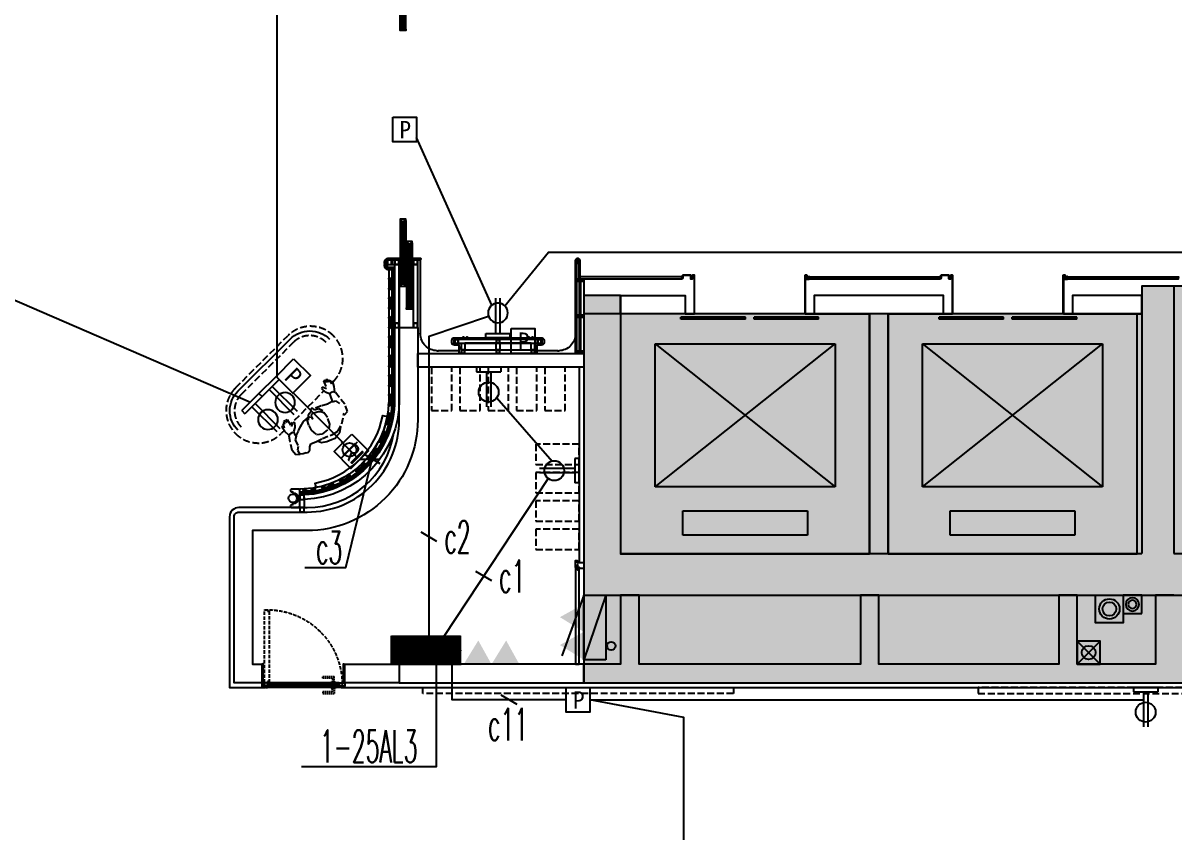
# Model space of a CAD drawing. Extents: x -284868 to 304789, y -137694 to 137894.
# Drawn here: x 62690 to 75170, y -105306 to -96536 of the extents above; entities that cross this region are included whole.
import ezdxf
from ezdxf.enums import TextEntityAlignment as Align

# ---------------------------------------------------------------- set-up
doc = ezdxf.new("R2010")
doc.units = 0
doc.set_wipeout_variables(frame=1)
doc.linetypes.add('DASH', pattern=[0.35, 0.25, -0.1])
doc.linetypes.add('DASHED', pattern=[0.75, 0.5, -0.25])
doc.layers.get('0').update_dxf_attribs({"linetype": 'CONTINUOUS'})
for name, color, linetype in [('0-墙', 4, 'CONTINUOUS'), ('0-建筑柱体', 251, 'CONTINUOUS'), ('0-消防栓(给排水)', 9, 'CONTINUOUS'), ('0-电梯', 3, 'CONTINUOUS'), ('0-非设计区域', 251, 'CONTINUOUS'), ('EM-插座', 240, 'CONTINUOUS'), ('EQUIP-箱柜', 3, 'CONTINUOUS'), ('P-完成面', 42, 'CONTINUOUS'), ('P-平面家具', 3, 'CONTINUOUS'), ('P-门扇', 6, 'CONTINUOUS'), ('TEXT_照明_回路标注', 41, 'CONTINUOUS'), ('WIRE-照明', 130, 'CONTINUOUS')]:
    doc.layers.add(name, color=color, linetype=linetype)
doc.styles.add('20091229Typical Floor GP$0$宋体', font='', dxfattribs={"height": 2.5})
doc.styles.add('_TEL_DIM', font='SIMPLEX', dxfattribs={"width": 0.8, "height": 3.5, "bigfont": 'HZTXT'})
doc.styles.add('HZ_e', font='simplex.shx', dxfattribs={"width": 0.8, "bigfont": 'hztxt.shx'})
doc.styles.add('宋体', font='')
doc.styles.get('20091229Typical Floor GP$0$宋体').set_extended_font_data('SimSun')
doc.styles.get('宋体').set_extended_font_data('SimSun')
doc.linetypes.add('FENCELINE2', pattern='A,6.35,-2.54,[132,ltypeshp.shx,S=2.54,R=0,X=-2.54,Y=0],-2.54,25.4', length=36.83)

# ---------------------------------------------------------------- blocks, each defined once
blk = doc.blocks.new('213r5467')
for p, q in [((-90909, -260063), (-90909, -260326)), ((-89559, -260063), (-90909, -260063)), ((-89559, -260326), (-89559, -260063)), ((-90909, -260326), (-89559, -260326)), ((-91209, -260588), (-91209, -262138)), ((-89259, -260588), (-91209, -260588)), ((-91209, -260588), (-89259, -262138)), ((-91209, -262138), (-89259, -260588)), ((-89259, -262138), (-89259, -260588)), ((-91209, -262138), (-89259, -262138))]:
    blk.add_line(p, q)
blk.add_lwpolyline([(-88884, -262463), (-91584, -262463), (-91584, -259863), (-88884, -259863), (-88884, -262463)])
blk = doc.blocks.new('sgASGHHHH')
for points in [[(-102996, -917724), (-102996, -920624), (-102879, -920774), (-102646, -920624), (-102646, -917724)], [(-109046, -917824), (-109046, -921074), (-108646, -920624), (-108646, -917824)], [(-108646, -920624), (-109046, -921074), (-102996, -921074), (-102879, -920774), (-102996, -920624)], [(-102879, -920774), (-102996, -921074), (-99846, -921074), (-99846, -920624), (-102646, -920624)]]:
    blk.add_hatch(color=256).paths.add_polyline_path(points)
at = {"color": 4}
for p, q in [((-102996, -917724), (-102996, -920624)), ((-102646, -917724), (-102996, -917724)), ((-102646, -917724), (-102646, -920624)), ((-109046, -917824), (-109046, -921074)), ((-108646, -917824), (-109046, -917824)), ((-108646, -917824), (-108646, -920624)), ((-108646, -920624), (-102996, -920624)), ((-102646, -920624), (-99846, -920624)), ((-109046, -921074), (-102996, -921074)), ((-102996, -921074), (-99846, -921074))]:
    blk.add_line(p, q, dxfattribs=at)
blk = doc.blocks.new('A$C10332E08')
for p, q in [((250, 0), (0, 250)), ((250, 250), (0, 0))]:
    blk.add_line(p, q)
blk.add_lwpolyline([(0, 250), (250, 250), (250, 0), (0, 0)], close=True)
blk = doc.blocks.new('A$C2AC726D9')
blk.add_circle((16125, -36725), 75)
at = {"xscale": -1, "rotation": 90}
blk.add_blockref('A$C10332E08', (16250, -36600), dxfattribs=at)
blk = doc.blocks.new('A$C2E9C7AB1')
blk.add_lwpolyline([(-200, 0), (0, 0), (0, -200), (-200, -200)], close=True)
for radius in [72.3, 45.5]:
    blk.add_circle((-100, -100), radius)
blk = doc.blocks.new('A$C1A2309B7')
blk.add_lwpolyline([(-300, 0), (0, 0), (0, -300), (-300, -300)], close=True)
for radius in [110, 75]:
    blk.add_circle((-150, -150), radius)
blk = doc.blocks.new('A$C5B4E3DF6')
for p, q in [((0, 240), (-659, 477)), ((-700, 0), (-700, 240)), ((0, 0), (-700, 240)), ((-700, 240), (0, 240)), ((0, 240), (0, 0)), ((0, 0), (-700, 0))]:
    blk.add_line(p, q)
for points in [[(-700, 240), (-541, 498), (-398, 240)], [(-398, 240), (-239, 498), (-96, 240)], [(-700, 0), (-700, 240), (0, 0)]]:
    blk.add_solid(points)
blk = doc.blocks.new('A$C3F6147FC')
blk.add_circle((299, -3801), 45.5)
at = {"rotation": 90}
blk.add_blockref('A$C5B4E3DF6', (240, -3250), dxfattribs=at)
blk.add_blockref('A$C1A2309B7', (5850, -3250))
at = {"xscale": -1, "rotation": 270}
blk.add_blockref('A$C2E9C7AB1', (6050, -3250), dxfattribs=at)
blk = doc.blocks.new('$DORLIB2D$00000127')
at = {"color": 0}
for points in [[(-0.5333, 0.7949), (-0.5333, 0.6904)], [(-0.0333, 0.7949), (-0.5333, 0.7949)], [(-0.0333, 0.7949), (-0.0333, 0.6904)], [(0.5333, 0.7949), (0.0333, 0.7949)], [(0.0333, 0.7949), (0.0333, 0.6904)], [(0.5333, 0.7949), (0.5333, 0.6904)], [(-0.0333, 0.6904), (-0.5333, 0.6904)], [(0.5333, 0.6904), (0.0333, 0.6904)], [(0.5, 0.5), (-0.5, 0.5)]]:
    blk.add_lwpolyline(points, dxfattribs=at)
blk = doc.blocks.new('A$C611527F21')
h = blk.add_hatch(color=7)
h.dxf.hatch_style = 1
h.set_gradient(color1=(255, 255, 255), color2=(255, 255, 0), tint=1, name='CYLINDER')
h.paths.add_polyline_path([(1340, -405), (1340, -380), (1320, -380), (1320, -406), (1325, -410), (1335, -410)])
for points in [[(60, -375), (60, -405), (55, -405), (55, -400), (56, -400), (56, -404), (58, -404), (58, -373), (81, -373), (81, -419), (99, -419), (99, 0), (0, 0), (0, 1), (100, 1), (100, -420), (80, -420), (80, -375), (60, -375)], [(1438, -400), (1438, -404), (1436, -404), (1436, -384), (1424, -384), (1424, -419), (1342, -419), (1342, -378), (1319, -378), (1319, -419), (1302, -419), (1302, 0), (1400, 0), (1400, 1), (1300, 1), (1300, -420), (1320, -420), (1320, -380), (1340, -380), (1340, -420), (1425, -420), (1425, -385), (1435, -385), (1435, -405), (1440, -405), (1440, -400), (1438, -400)]]:
    blk.add_lwpolyline(points)
blk.add_lwpolyline([(1340, -405), (1340, -380), (1320, -380), (1320, -406), (1325, -410), (1335, -410)], close=True)
blk = doc.blocks.new('A$C67A6433D')
at = {"linetype": 'DASH', "ltscale": 0.03}
blk.add_wipeout([(31, 0), (-28, 0), (-28, 26), (31, 26)], dxfattribs=at)
for p, q in [((-26, 20), (-23, 19)), ((-25, 13), (-19, 4)), ((-21, 19), (-9, 16)), ((-20, 2), (-20, 0)), ((-19, 13), (-12, 3)), ((-18, 11), (-7, 9)), ((-16, 8), (-6, 8)), ((-16, 3), (0, 3)), ((-13, 24), (-13, 26)), ((-12, 23), (-12, 25)), ((-12, 25), (0, 25)), ((-9, 16), (-9, 21)), ((-9, 12), (-9, 21)), ((-1, 4), (-8, 10)), ((-2, 19), (-4, 14)), ((0, 9), (-3, 12)), ((30, 26), (3, 26)), ((15, 25), (3, 25)), ((3, 9), (6, 12)), ((19, 3), (3, 3)), ((4, 4), (11, 10)), ((5, 19), (7, 14)), ((19, 8), (9, 8)), ((12, 12), (12, 21)), ((23, 19), (12, 16)), ((21, 11), (12, 10)), ((22, 13), (14, 3)), ((15, 23), (15, 25)), ((16, 24), (16, 26)), ((28, 13), (21, 4)), ((23, 2), (23, 0)), ((28, 20), (25, 19))]:
    blk.add_line(p, q, dxfattribs=at)
for points in [[(0, 10), (0, 26), (-28, 26), (-28, 0), (0, 0), (0, 3)], [(3, 10), (3, 26), (31, 26), (31, 0), (3, 0), (3, 3)]]:
    blk.add_lwpolyline(points, dxfattribs=at)
for points in [[(-13, 24), (-13, 24), (-26, 24, 0.414214), (-27, 23), (-27, 2, 0.414214), (-26, 2), (-20, 2)], [(-12, 23), (-25, 23, 0.414214), (-26, 23), (-26, 17)], [(-26, 14), (-26, 5, 0.414214), (-25, 4), (-19, 4)], [(15, 23), (28, 23, -0.414214), (28, 23), (28, 17)], [(16, 24), (16, 24), (28, 24, -0.414214), (29, 23), (29, 2, -0.414214), (28, 2), (23, 2)], [(28, 14), (28, 5, -0.414214), (28, 4), (21, 4)]]:
    blk.add_lwpolyline(points, format="xyb", dxfattribs=at)
for centre in [(-22, 15), (-5, 21), (2, 6), (8, 21), (25, 15)]:
    blk.add_circle(centre, 1.99, dxfattribs=at)
for centre, radius, start, end in [((-22, 15), 3.58, 338.8563, 221.961), ((-18, 14), 1.59, 158.8563, 216.0245), ((-16, 6), 3.58, 211.8213, 270), ((-5, 21), 3.58, 334.8452, 179.1262), ((-7, 12), 1.99, 178.2525, 238.2672), ((-2, 13), 1.99, 160.8929, 232.1139), ((2, 6), 3.58, 213.0316, 326.9684), ((2, 6), 3.58, 72.8656, 107.1344), ((8, 21), 3.58, 0.8738, 205.1548), ((5, 13), 1.99, 307.8861, 19.1071), ((10, 12), 1.99, 301.7328, 1.7475), ((12, 11), 1.59, 222.3386, 280.5758), ((19, 6), 3.58, 270, 328.1787), ((25, 15), 3.58, 318.039, 201.1437), ((20, 14), 1.59, 323.9755, 21.1437)]:
    blk.add_arc(centre, radius, start, end, dxfattribs=at)
blk = doc.blocks.new('A$Ccb2b344d')
at = {"layer": 'P-完成面', "color": 251}
for points in [[(0, 0), (30, 0), (30, 30), (0, 30)], [(2, 2), (28, 2), (28, 28), (2, 28)]]:
    blk.add_lwpolyline(points, close=True, dxfattribs=at)
blk = doc.blocks.new('A$C05673959')
at = {"color": 6, "linetype": 'DASH', "ltscale": 80, "elevation": 0}
for points in [[(6, 41), (1, 45), (0, 39)], [(10, 25), (1, 45)], [(17, 47), (20, 52), (23, 47)], [(20, 25), (20, 52)], [(30, 25), (39, 45)], [(34, 41), (39, 45), (40, 39)]]:
    blk.add_lwpolyline(points, dxfattribs=at)
for points in [[(5, 15), (5, 0), (35, 0), (35, 15)], [(10, 15), (30, 15), (30, 25), (10, 25)]]:
    blk.add_lwpolyline(points, close=True, dxfattribs=at)
blk = doc.blocks.new('A$C91fbf63e')
at = {"color": 8}
blk.add_wipeout([(0, 0), (-50, 0), (-50, -50), (0, -50)], dxfattribs=at).dxf.layer = 'P-完成面'
at = {"layer": 'P-完成面'}
h = blk.add_hatch(dxfattribs=at)
h.set_pattern_fill('_USER', color=8, scale=3.749611, angle=225, style=0, double=1, pattern_type=0)
h.set_pattern_definition([(135, (1.25, -48.3284), (2.65138, 2.65138), []), (45, (1.25, -48.3284), (2.65138, -2.65138), [])])
h.paths.add_polyline_path([(-2, -48), (-2, -43), (-47, -43), (-47, -48)])
at = {"layer": 'P-完成面', "color": 3, "elevation": 0}
for points in [[(-3, -48), (-2, -48), (-2, -2), (-48, -2), (-48, -48), (-47, -48), (-47, -50), (-50, -50), (-50, 0), (0, 0), (0, -50), (-3, -50), (-3, -48)], [(-47, -43), (-2, -43), (-2, -48), (-47, -48), (-47, -43)]]:
    blk.add_lwpolyline(points, dxfattribs=at)
at = {"layer": 'P-完成面', "color": 8, "elevation": 0}
blk.add_lwpolyline([(-47, -50), (-3, -50)], dxfattribs=at)
at = {"layer": 'P-完成面', "color": 8}
for centre in [(-47, -43, 0), (-2, -43, 0)]:
    blk.add_arc(centre, 0.722, 234.74733, 305.25267, dxfattribs=at)
at = {"layer": 'P-完成面', "color": 8, "extrusion": (0, 0, -1), "xscale": -0.674219491757518, "yscale": 0.674219491757518, "zscale": -0.674219491757518, "rotation": 180}
blk.add_blockref('A$C05673959', (12, -2, 0), dxfattribs=at)
blk = doc.blocks.new('A$Cfa0514bd')
at = {"layer": 'P-完成面', "color": 251, "ltscale": 3}
for points in [[(0, 0), (40, 0), (40, 40), (0, 40)], [(3, 3), (37, 3), (37, 37), (3, 37)]]:
    blk.add_lwpolyline(points, close=True, dxfattribs=at)
blk = doc.blocks.new('A$C55830984')
at = {"layer": 'P-完成面', "color": 251}
for points in [[(-50, 50), (0, 50), (0, 0), (-50, 0)], [(-47, 47), (-3, 47), (-3, 3), (-47, 3)]]:
    blk.add_lwpolyline(points, close=True, dxfattribs=at)
blk = doc.blocks.new('A$Cdc63680e')
at = {"layer": 'P-完成面', "ltscale": 3}
h = blk.add_hatch(dxfattribs=at)
h.set_pattern_fill('ANSI38', color=250)
h.set_pattern_definition([(45, (-422851.3827, 373884.1253), (-2.24506403, 2.24506403), []), (135, (-422851.3827, 373884.1253), (-6.73519209, 2.24506403), [7.9375, -4.7625])])
edge = h.paths.add_edge_path()
edge.add_arc((-71, 0), 61.2, 359.6402, 407.8678)
edge.add_arc((-24, 54), 10.3, 96.603, 231.5978, ccw=False)
edge.add_arc((-25, 55), 9, 0, 89.651, ccw=False)
edge.add_line((-16, 55), (-16, 34))
edge.add_line((-16, 34), (-1, 34))
edge.add_line((-1, 34), (-1, -34))
edge.add_line((-1, -34), (-16, -34))
edge.add_line((-16, -34), (-16, -55))
edge.add_arc((-25, -55), 9, 270.349, 360, ccw=False)
edge.add_arc((-24, -54), 10.3, 128.4022, 263.397, ccw=False)
edge.add_arc((-71, 0), 61.2, 312.1322, 360.3598)
at = {"layer": 'P-完成面'}
blk.add_lwpolyline([(-11, 0, 0.213484), (-31, 45), (-31, 45, -0.669016), (-25, 65), (-25, 65, -0.414214), (-15, 55), (-15, 35), (0, 35), (0, -35), (-15, -35), (-15, -55, -0.414214), (-25, -65), (-25, -65, -0.669016), (-31, -45), (-31, -45, 0.213484), (-11, 0, -0.213484)], format="xyb", dxfattribs=at)
at = {"layer": 'P-完成面', "color": 251}
blk.add_lwpolyline([(-10, 0, 0.213595), (-30, 46, -0.668146), (-25, 64, -0.41243), (-16, 55), (-16, 34), (-1, 34), (-1, -34), (-16, -34), (-16, -55, -0.41243), (-25, -64, -0.668146), (-30, -46, 0.213595)], format="xyb", close=True, dxfattribs=at)
blk = doc.blocks.new('A$C95e0a651')
at = {"color": 251, "ltscale": 3}
for p, q in [((10, -45), (10, -687)), ((50, -45), (50, -687))]:
    blk.add_line(p, q, dxfattribs=at)
for points in [[(38, -45), (50, -45), (50, -15), (60, -15), (60, 0), (0, 0), (0, -15), (10, -15), (10, -45), (22, -45), (22, -30), (38, -30), (38, -45)], [(38, -687), (50, -687), (50, -717), (60, -717), (60, -732), (0, -732), (0, -717), (10, -717), (10, -687), (22, -687), (22, -702), (38, -702), (38, -687)]]:
    blk.add_lwpolyline(points)
at = {"color": 8, "ltscale": 3}
for points in [[(0, -717), (0, -15)], [(60, -717), (60, -15)]]:
    blk.add_lwpolyline(points, dxfattribs=at)
for points in [[(39, -44), (48, -44), (48, -14), (58, -14), (58, -2), (2, -2), (2, -14), (12, -14), (12, -44), (21, -44), (21, -28), (39, -28)], [(39, -689), (48, -689), (48, -719), (58, -719), (58, -731), (2, -731), (2, -719), (12, -719), (12, -689), (21, -689), (21, -704), (39, -704)]]:
    blk.add_lwpolyline(points, close=True)
at = {"color": 5}
blk.add_lwpolyline([(26, -30), (34, -30), (36, -32), (36, -700), (34, -702), (26, -702), (24, -700), (24, -32)], close=True, dxfattribs=at)
blk = doc.blocks.new('*U406')
blk.add_line((-202, 244), (-202, 29))
at = {"color": 250}
blk.add_wipeout([(1, 82), (4, 85), (7, 89), (10, 92), (12, 96), (15, 101), (17, 105), (18, 109), (20, 114), (21, 118), (22, 123), (23, 127), (23, 132), (23, 137), (23, 142), (22, 146), (21, 151), (20, 155), (19, 160), (17, 164), (15, 169), (13, 173), (10, 177), (8, 181), (5, 184), (1, 188), (-2, 191), (-6, 194), (-9, 197), (-13, 199), (-18, 202), (-22, 204), (-26, 205), (-31, 207), (-35, 208), (-40, 209), (-44, 210), (-49, 210), (-54, 210), (-59, 210), (-63, 209), (-68, 208), (-72, 207), (-77, 206), (-81, 204), (-86, 202), (-90, 200), (-94, 197), (-98, 195), (-101, 192), (-105, 188), (-108, 185), (-111, 181), (-114, 178), (-116, 174), (-119, 169), (-121, 165), (-122, 161), (-124, 156), (-125, 152), (-126, 147), (-127, 143), (-127, 138), (-127, 133), (-127, 128), (-126, 124), (-125, 119), (-124, 115), (-123, 110), (-121, 106), (-119, 101), (-117, 97), (-114, 93), (-112, 89), (-109, 86), (-105, 82), (-102, 79), (-98, 76), (-95, 73), (-91, 71), (-86, 68), (-82, 66), (-78, 65), (-73, 63), (-69, 62), (-64, 61), (-60, 60), (-55, 60), (-50, 60), (-45, 60), (-41, 61), (-36, 62), (-32, 63), (-27, 64), (-23, 66), (-18, 68), (-14, 70), (-10, 73), (-6, 75), (-3, 78)], dxfattribs=at)
for points in [[(-160, 135), (-172, 135), (-172, 219), (-160, 219)], [(-160, 53), (-172, 53), (-172, 135), (-160, 135)]]:
    blk.add_hatch(color=256).paths.add_polyline_path(points)
at = {"color": 251}
for q in [(-52, 255), (-172, 135), (68, 135), (-52, 15)]:
    blk.add_line((-52, 135), q, dxfattribs=at)
for q in [(-172, 217), (-172, 53)]:
    blk.add_line((-172, 135), q)
for points in [[(-172, 53), (-160, 53), (-160, 219), (-172, 219)], [(-172, 53), (-172, 53), (-172, 217), (-172, 217)]]:
    blk.add_lwpolyline(points, close=True)
blk.add_circle((-52, 135), 75)
blk = doc.blocks.new('A$C78095CF1')
at = {"color": 251, "linetype": 'DASH', "ltscale": 300}
blk.add_wipeout([(673, 62), (712, 104), (722, 0), (736, 0), (743, 37), (750, 2), (769, 7), (774, 42), (776, 25), (793, 30), (797, 69), (800, 69), (805, 48), (821, 62), (810, 121), (788, 185), (833, 372), (823, 471), (772, 488), (776, 469), (693, 574), (672, 597), (586, 680), (543, 700), (520, 696), (496, 693), (465, 693), (433, 692), (369, 674), (338, 639), (317, 635), (244, 630), (218, 658), (198, 696), (175, 713), (142, 707), (104, 702), (69, 689), (68, 690), (18, 674), (0, 605), (43, 425), (45, 418), (26, 365), (23, 354), (12, 296), (28, 282), (35, 302), (36, 303), (40, 263), (57, 259), (59, 275), (64, 240), (83, 236), (90, 266), (97, 233), (111, 232), (121, 337), (160, 295), (176, 307), (154, 366), (113, 405), (120, 466), (134, 451), (175, 416), (214, 384), (277, 341), (340, 328), (352, 326), (367, 298), (418, 275), (425, 253), (437, 241), (453, 249), (458, 259), (464, 259), (532, 264), (559, 266), (623, 276), (642, 279), (658, 278), (696, 278), (707, 277), (720, 172), (679, 132), (659, 78), (657, 74)], dxfattribs=at).dxf.layer = 'P-平面家具'
at = {"layer": 'P-平面家具', "color": 251, "linetype": 'DASH', "ltscale": 300}
for p, q in [((142, 707), (175, 713)), ((175, 713), (198, 696)), ((18, 674), (0, 605)), ((0, 605), (25, 500)), ((69, 691), (18, 674)), ((61, 630), (66, 689)), ((88, 592), (61, 630)), ((88, 592), (61, 630)), ((65, 672), (69, 691)), ((104, 702), (69, 689)), ((92, 503), (88, 592)), ((92, 503), (88, 592)), ((142, 704), (104, 702)), ((198, 696), (218, 658)), ((218, 658), (244, 630)), ((244, 630), (317, 635)), ((317, 635), (399, 634)), ((338, 639), (369, 674)), ((355, 557), (432, 584)), ((369, 674), (433, 692)), ((399, 634), (535, 643)), ((432, 584), (525, 564)), ((433, 692), (496, 693)), ((496, 693), (543, 700)), ((535, 643), (610, 633)), ((543, 700), (586, 680)), ((586, 680), (623, 663)), ((610, 633), (693, 574)), ((623, 663), (675, 593)), ((693, 574), (776, 469)), ((25, 500), (45, 418)), ((120, 466), (92, 503)), ((113, 405), (115, 431)), ((115, 431), (120, 466)), ((128, 455), (120, 466)), ((169, 422), (128, 455)), ((319, 481), (355, 557)), ((319, 419), (319, 481)), ((525, 564), (558, 515)), ((569, 426), (551, 328)), ((558, 515), (569, 426)), ((776, 469), (772, 488)), ((772, 488), (823, 471)), ((823, 471), (833, 372)), ((23, 354), (12, 296)), ((12, 296), (28, 282)), ((45, 418), (23, 354)), ((28, 282), (35, 312)), ((33, 302), (36, 302)), ((35, 312), (40, 263)), ((43, 425), (66, 407)), ((66, 407), (106, 405)), ((111, 234), (121, 337)), ((154, 366), (113, 405)), ((121, 337), (136, 323)), ((136, 323), (160, 295)), ((176, 307), (154, 366)), ((160, 295), (176, 307)), ((231, 372), (169, 422)), ((277, 341), (214, 384)), ((340, 328), (277, 341)), ((328, 345), (316, 413)), ((330, 352), (353, 319)), ((367, 298), (338, 354)), ((361, 330), (382, 327)), ((418, 275), (367, 298)), ((382, 327), (394, 339)), ((394, 339), (397, 366)), ((397, 366), (401, 327)), ((401, 327), (413, 306)), ((413, 306), (434, 298)), ((434, 298), (460, 305)), ((460, 305), (497, 311)), ((519, 287), (479, 278)), ((497, 311), (530, 325)), ((551, 330), (519, 287)), ((530, 325), (551, 349)), ((705, 278), (745, 286)), ((745, 286), (776, 335)), ((833, 372), (808, 267)), ((40, 263), (57, 259)), ((57, 259), (59, 275)), ((59, 275), (64, 240)), ((64, 240), (83, 236)), ((83, 236), (90, 266)), ((90, 266), (97, 233)), ((97, 233), (111, 234)), ((425, 253), (418, 275)), ((437, 241), (425, 253)), ((453, 249), (437, 241)), ((464, 273), (453, 249)), ((479, 278), (464, 273)), ((559, 266), (464, 259)), ((642, 279), (559, 266)), ((707, 277), (642, 279)), ((679, 132), (720, 172)), ((718, 197), (707, 277)), ((720, 172), (718, 197)), ((767, 173), (727, 172)), ((790, 192), (767, 173)), ((808, 267), (788, 185)), ((788, 185), (810, 121)), ((657, 74), (679, 132)), ((673, 62), (657, 74)), ((697, 90), (673, 62)), ((712, 104), (697, 90)), ((722, 0), (712, 104)), ((736, 0), (722, 0)), ((743, 33), (736, 0)), ((750, 2), (743, 33)), ((769, 7), (750, 2)), ((774, 42), (769, 7)), ((776, 25), (774, 42)), ((793, 30), (776, 25)), ((798, 79), (793, 30)), ((800, 69), (797, 69)), ((805, 48), (798, 79)), ((821, 62), (805, 48)), ((810, 121), (821, 62))]:
    blk.add_line(p, q, dxfattribs=at)
blk = doc.blocks.new('FZ03')
at = {"color": 8}
for p, q in [((-4, 1), (-4, 3)), ((-4, 3), (0, 3)), ((0, 0), (-4, 1)), ((-3, 7), (3, 7)), ((0, 7), (-3, 5)), ((-3, 3), (-3, 7)), ((0, 5), (-3, 4)), ((0, 7), (3, 5)), ((0, 7), (0, 3)), ((0, 5), (3, 4)), ((0, 3), (4, 3)), ((4, 1), (0, 0)), ((3, 3), (3, 7)), ((4, 3), (4, 1))]:
    blk.add_line(p, q, dxfattribs=at)
blk = doc.blocks.new('A$C79893AB6')
at = {"color": 8, "linetype": 'DASHED', "ltscale": 5}
for points in [[(10, 20), (0, 20), (0, 5), (10, 5)], [(10, 0), (12, 0), (12, 25), (10, 25)], [(13, 0), (15, 0), (15, 25), (13, 25)], [(15, 20), (25, 20), (25, 5), (15, 5)]]:
    blk.add_lwpolyline(points, close=True, dxfattribs=at)
for points in [[(5, 20), (5, 5)], [(12, 18), (13, 18)], [(12, 16), (13, 16)], [(12, 14), (13, 14)], [(12, 10), (13, 10)], [(12, 8), (13, 8)], [(12, 6), (13, 6)], [(20, 20), (20, 5)]]:
    blk.add_lwpolyline(points, dxfattribs=at)
blk = doc.blocks.new('A$C340bdad7')
at = {"color": 8, "linetype": 'DASHED', "ltscale": 30}
for points in [[(-724, 5, 0.414214), (-725, 7), (-775, 7, 0.414214), (-776, 5)], [(-724, -55, -0.414214), (-725, -57), (-775, -57, -0.414214), (-776, -55)]]:
    blk.add_lwpolyline(points, format="xyb", dxfattribs=at)
for points in [[(-776, 5), (-776, 0), (-724, 0), (-724, 5)], [(-740, 48), (-740, 7), (-759, 7), (-759, 67)], [(-740, 48), (-636, 48), (-636, 67), (-759, 67)], [(-776, -55), (-776, -50), (-724, -50), (-724, -55)], [(-740, -98), (-740, -57), (-759, -57), (-759, -117)], [(-740, -98), (-636, -98), (-636, -117), (-759, -117)]]:
    blk.add_lwpolyline(points, dxfattribs=at)
at = {"layer": 'P-门扇'}
for p, q in [((-815, 0), (-35, 0)), ((-815, -50), (-35, -50))]:
    blk.add_line(p, q, dxfattribs=at)
at = {"layer": 'P-门扇', "color": 251}
for p, q in [((-845, -3), (-35, -3)), ((-830, -47), (-35, -47)), ((-815, -15), (-35, -15)), ((-815, -35), (-35, -35))]:
    blk.add_line(p, q, dxfattribs=at)
at = {"layer": 'P-门扇', "color": 251, "linetype": 'DASH', "ltscale": 150}
blk.add_lwpolyline([(-845, 0, -0.420056), (-5, 790, 3.831979)], format="xyb", dxfattribs=at)
blk.add_lwpolyline([(-55, 15), (-37, 15), (-37, 0), (-5, 0), (-5, 790), (-37, 790), (-37, 775), (-55, 775), (-55, 15)], dxfattribs=at)
at = {"layer": 'P-门扇'}
for points in [[(-815, 0), (-815, 0), (-845, 0), (-845, -32), (-830, -32), (-830, -50), (-815, -50)], [(-815, -47), (-815, -3)]]:
    blk.add_lwpolyline(points, dxfattribs=at)
at = {"layer": 'P-门扇', "color": 251}
for points in [[(-815, -15), (-815, -35), (-775, -35), (-775, -15)], [(-445, -15), (-445, -35), (-405, -35), (-405, -15)], [(-75, -15), (-75, -35), (-35, -35), (-35, -15)]]:
    blk.add_lwpolyline(points, close=True, dxfattribs=at)
for points in [[(-815, -15), (-775, -35)], [(-775, -15), (-815, -35)], [(-445, -15), (-405, -35)], [(-405, -15), (-445, -35)], [(-75, -15), (-35, -35)], [(-35, -15), (-75, -35)]]:
    blk.add_lwpolyline(points, dxfattribs=at)
at = {"layer": 'P-门扇'}
blk.add_lwpolyline([(-20, -50), (-35, -50), (-35, 0), (-5, 0), (-5, -32), (-20, -32)], close=True, dxfattribs=at)
at = {"rotation": 180}
blk.add_blockref('A$C79893AB6', (10, 0), dxfattribs=at)
at = {"xscale": -0.7194583547756841, "yscale": 0.7194583547756841, "zscale": 0.7194583547756841, "rotation": 180}
for p in [(-840, -33), (-10, -33)]:
    blk.add_blockref('FZ03', p, dxfattribs=at)
blk = doc.blocks.new('A$C55573B10')
at = {"ltscale": 5}
blk.add_lwpolyline([(0, 1.152), (1.097, 1.152), (1.097, 0), (0, 0)], close=True, dxfattribs=at)
at = {"style": '宋体'}
blk.add_text('P', height=0.804, dxfattribs=at).set_placement((0.305, 0.169))
blk = doc.blocks.new('20091229Typical Floor GP$0$墙身安装双插座电源接线盒')
for p, q in [((0, 43), (0, -43)), ((0, 43), (15.6, 43)), ((15.6, -43), (15.6, 43)), ((15.6, 7.8), (140.7, 7.8)), ((15.6, -7.8), (140.7, -7.8)), ((0, -43), (15.6, -43))]:
    blk.add_line(p, q)
blk.add_circle((88.3, 0), 35.2)
at = {"style": '20091229Typical Floor GP$0$宋体'}
blk.add_attdef('2', text='', height=51.6, rotation=360, dxfattribs=at).set_placement((178, 1.6), align=Align.MIDDLE)
blk = doc.blocks.new('A$C061403f9')
at = {"ltscale": 5}
blk.add_lwpolyline([(-128, 270), (128, 270), (128, 0), (-128, 0)], close=True, dxfattribs=at)
at = {"style": '宋体'}
blk.add_text('R', height=188, dxfattribs=at).set_placement((-57, 39))
blk = doc.blocks.new('A$Ca6733954')
for points in [[(0, 0), (-159, 258), (-302, 0)], [(302, 0), (143, 258), (0, 0)]]:
    blk.add_solid(points)
blk = doc.blocks.new('*X428')
at = {"color": 0}
for p, q in [((-250, 32.8), (-82.8, 200)), ((-250, 68.2), (-118.2, 200)), ((-250, 103.6), (-153.6, 200)), ((-250, 138.9), (-188.9, 200)), ((-250, 174.3), (-224.3, 200)), ((-247.5, 0), (-47.5, 200)), ((-212.1, 0), (-12.1, 200)), ((-176.8, 0), (23.2, 200)), ((-141.4, 0), (58.6, 200)), ((-106.1, 0), (93.9, 200)), ((-70.7, 0), (129.3, 200)), ((-35.4, 0), (164.6, 200)), ((0, 0), (200, 200)), ((35.4, 0), (235.4, 200)), ((70.7, 0), (250, 179.3)), ((106.1, 0), (250, 143.9)), ((141.4, 0), (250, 108.6)), ((176.8, 0), (250, 73.2)), ((212.1, 0), (250, 37.9)), ((247.5, 0), (250, 2.5))]:
    blk.add_line(p, q, dxfattribs=at)
blk = doc.blocks.new('$equip$00002943')
for p, q in [((-0.75, 0.6), (-0.75, 0)), ((0.75, 0.6), (-0.75, 0.6)), ((0.75, 0), (0.75, 0.6)), ((-0.75, 0), (0.75, 0))]:
    blk.add_line(p, q)
for points, const_width in [([(-0.75, 0.3), (0.75, 0.3)], 0.6), ([(-0.75, 0.6), (-0.75, 0), (0.75, 0), (0.75, 0.6), (-0.75, 0.6), (-0.75, 0)], 0.04)]:
    blk.add_lwpolyline(points, dxfattribs=dict(const_width=const_width))
for p in [(0, 0.6), (-0.75, 0.3), (0.75, 0.3), (0, 0)]:
    blk.add_point(p)
at = {"xscale": 0.0030000000006112, "yscale": 0.0030000000006112, "zscale": 0.0030000000006112}
blk.add_blockref('*X428', (0, 0), dxfattribs=at)
at = {"color": 7, "style": '_TEL_DIM', "flags": 1}
for tag in ['A', 'REMARK']:
    blk.add_attdef(tag, text='', height=0.00002, dxfattribs=at).set_placement((0, 0), align=Align.MIDDLE_CENTER)

msp = doc.modelspace()

# ---------------------------------------------------------------- linework, layer by layer
at = {"layer": '0-墙'}
for points in [[(69170, -99488), (69870, -99488), (69870, -99688), (69170, -99688)], [(74820, -99488), (74070, -99488), (74070, -99688), (74820, -99688)]]:
    msp.add_lwpolyline(points, close=True, dxfattribs=at)
for points in [[(72070, -99688), (72670, -99688), (72670, -99488), (71270, -99488), (71270, -99688), (71870, -99688), (71870, -102288), (72070, -102288), (72070, -99688)], [(75170, -102738), (74970, -102738), (74970, -103488), (74120, -103488), (74120, -102738), (73920, -102738), (73920, -103488), (71970, -103488), (71970, -102738), (71770, -102738), (71770, -103488), (69370, -103488), (69370, -102738), (69170, -102738), (69170, -103488), (68770, -103488), (68770, -103688), (78270, -103688)]]:
    msp.add_lwpolyline(points, dxfattribs=at)
at = {"layer": '0-墙', "ltscale": 3}
msp.add_lwpolyline([(65770, -102038), (65180, -102038), (65180, -103488), (65280, -103488), (65280, -103688), (64980, -103688), (64980, -101888, -0.414214), (65030, -101838), (65770, -101838, 0.414214), (66770, -100838), (66770, -99838), (66970, -99838), (66970, -100838, -0.414214)], format="xyb", close=True, dxfattribs=at)
for points in [[(68770, -100118), (68770, -100268), (66970, -100268), (66970, -100118)], [(66180, -103488), (66770, -103488), (66770, -103688), (66180, -103688)], [(66770, -103688), (68770, -103688), (68770, -103488), (66770, -103488)]]:
    msp.add_lwpolyline(points, close=True, dxfattribs=at)
at = {"layer": '0-墙', "color": 251}
for points in [[(69370, -103488), (69370, -102738), (69600, -102910), (71770, -102738)], [(71970, -103488), (71970, -102738), (72200, -102910), (73920, -102738)]]:
    msp.add_solid(points, dxfattribs=at)
at = {"layer": 'P-完成面', "color": 251}
for p, q in [((66626, -99198), (66626, -99099)), ((66638, -99105), (66626, -99105)), ((66638, -99195), (66626, -99195)), ((66638, -99183), (66720, -99183)), ((65740, -101678), (65740, -101788))]:
    msp.add_line(p, q, dxfattribs=at)
at = {"layer": 'P-完成面', "color": 251, "ltscale": 3}
msp.add_line((68770, -99338), (68770, -100088), dxfattribs=at)
at = {"layer": 'P-完成面'}
for points in [[(66770, -99105), (66770, -99088), (66655, -99088, 0.414214), (66605, -99138), (66605, -99138), (66625, -99138), (66625, -99158), (66605, -99158), (66605, -99158, 0.414214), (66655, -99208), (66690, -99208)], [(68730, -99288), (68730, -99113, 0.414214), (68705, -99088), (68705, -99088, 0.414214), (68680, -99113), (68680, -99898), (68685, -99898), (68685, -99908), (68680, -99908, -0.414214), (68500, -100088), (68500, -100093), (68490, -100093), (68490, -100088), (68260, -100088)], [(66690, -99208), (66690, -100623, -0.414214), (65690, -101623), (65690, -101623)], [(67420, -100088), (67190, -100088), (67190, -100093), (67180, -100093), (67180, -100088, -0.414214), (67000, -99908), (66995, -99908), (66995, -99898), (67000, -99898), (67000, -99098)], [(68240, -100118), (68240, -100008), (68310, -100008, 0.414214), (68320, -99998), (68320, -99978, 0.414214), (68310, -99968), (68200, -99968), (68185, -99968), (67490, -99968), (67475, -99968), (67370, -99968, 0.414214), (67360, -99978), (67360, -99998, 0.414214), (67370, -100008), (67440, -100008), (67440, -100118), (67420, -100118), (67420, -100028), (67370, -100028, -0.414214), (67340, -99998), (67340, -99978, -0.414214), (67370, -99948), (67460, -99948), (67460, -99943, -0.414214), (67465, -99938), (67465, -99938, -0.414214), (67470, -99943), (67470, -99943, 0.414214), (67475, -99948), (67495, -99948, 0.414214), (67500, -99943), (67500, -99943, -0.414214), (67505, -99938), (67505, -99938, -0.414214), (67510, -99943), (67510, -99948), (68170, -99948), (68170, -99943, -0.414214), (68175, -99938), (68175, -99938, -0.414214), (68180, -99943), (68180, -99943, 0.414214), (68185, -99948), (68205, -99948, 0.414214), (68210, -99943), (68210, -99943, -0.414214), (68215, -99938), (68215, -99938, -0.414214), (68220, -99943), (68220, -99948), (68310, -99948, -0.414214), (68340, -99978), (68340, -99998, -0.414214), (68310, -100028), (68260, -100028), (68260, -100118), (68240, -100118)], [(65868, -101572), (65859, -101523, 0.309555), (66590, -100792), (66639, -100801, -0.309555), (65868, -101572, 0)], [(65690, -101788), (65030, -101788, 0.414214), (64930, -101888), (64930, -103738), (65320, -103738), (65320, -103723), (65305, -103723)], [(66155, -103723), (66140, -103723), (66140, -103738), (77720, -103738), (77720, -106118), (76820, -106118), (76820, -107568), (69521, -107568), (69521, -106119), (64021, -106119), (64021, -106469, -0.414239), (63921, -106569), (63541, -106569)]]:
    msp.add_lwpolyline(points, format="xyb", dxfattribs=at)
at = {"layer": 'P-完成面', "color": 251}
for points in [[(66769, -99105), (66769, -99090), (66655, -99090, 0.407029), (66606, -99137), (66626, -99137), (66626, -99160), (66606, -99160, 0.407029), (66655, -99207), (66693, -99207)], [(66720, -99208), (66720, -100623, -0.414214), (65690, -101653), (65690, -101653)], [(66705, -99208), (66705, -100623, -0.414214), (65690, -101638), (65690, -101638)], [(66693, -99208), (66693, -100623, -0.414214), (65690, -101626), (65690, -101626)], [(66770, -99208), (66770, -100623, -0.400713), (65740, -101702, -0.400713)], [(65690, -101788), (65770, -101788, 0.370979), (66710, -100980, 0.370979)]]:
    msp.add_lwpolyline(points, format="xyb", dxfattribs=at)
at = {"layer": 'P-完成面'}
for points in [[(66987, -99098), (67005, -99098), (67005, -99088), (66920, -99088), (66920, -99105)], [(66987, -99097), (67004, -99097), (67004, -99090), (66921, -99090), (66921, -99105)], [(69834, -99294), (69834, -99288), (68729, -99288), (68729, -99308), (69834, -99308), (69834, -99288)], [(71212, -99288), (72634, -99288), (72634, -99294)], [(71212, -99288), (71212, -99308), (72634, -99308), (72634, -99288)], [(74012, -99288), (75219, -99288), (75219, -99294)], [(74012, -99288), (74012, -99308), (75219, -99308), (75219, -99288)], [(68720, -100268), (68720, -102383)], [(68770, -102383), (68770, -102448), (68723, -102448), (68723, -102438), (68680, -102438), (68680, -102363), (68700, -102363), (68700, -102383), (68770, -102383)], [(65295, -103688), (65295, -103483), (65290, -103483), (65290, -103488), (65280, -103488)], [(66165, -103688), (66165, -103483), (66170, -103483), (66170, -103488), (66180, -103488)]]:
    msp.add_lwpolyline(points, dxfattribs=at)
at = {"layer": 'P-完成面', "color": 251}
for points in [[(67004, -99097), (66921, -99097), (66921, -99090), (67004, -99090)], [(66688, -99155), (66720, -99155), (66720, -99105), (66688, -99105)], [(66720, -99788), (66770, -99788), (66770, -99155), (66720, -99155)], [(66720, -99788), (66770, -99788), (66770, -99155), (66720, -99155)], [(66920, -99788), (66970, -99788), (66970, -99155), (66920, -99155)], [(66987, -99105), (66921, -99105), (66921, -99097), (66987, -99097)], [(68720, -99338), (68740, -99338), (68740, -99308), (68720, -99308)], [(68720, -99728), (68740, -99728), (68740, -99698), (68720, -99698)]]:
    msp.add_lwpolyline(points, close=True, dxfattribs=at)
msp.add_lwpolyline([(68681, -100118), (68681, -99113, -0.414214), (68705, -99090, -0.414214), (68729, -99113), (68729, -99308), (68720, -99308), (68720, -99113, 0.414214), (68705, -99098, 0.414214), (68690, -99113), (68690, -100118)], format="xyb", close=True, dxfattribs=at)
at = {"layer": 'P-完成面', "color": 8}
msp.add_lwpolyline([(66655, -99208), (66655, -100623, -0.414214), (65690, -101588), (65690, -101588), (65690, -101598)], format="xyb", dxfattribs=at)
at = {"layer": 'P-完成面', "color": 251}
msp.add_lwpolyline([(66720, -99105), (66638, -99105), (66638, -99195), (66720, -99195)], dxfattribs=at)
at = {"layer": 'P-完成面', "color": 251, "ltscale": 3}
for points in [[(68720, -100088), (68740, -100088), (68740, -99338), (68720, -99338)], [(67820, -100008), (67860, -100008), (67860, -100078), (67820, -100078)]]:
    msp.add_lwpolyline(points, close=True, dxfattribs=at)
at = {"layer": 'P-完成面'}
msp.add_lwpolyline([(65685, -101588), (65605, -101588, 0.414214), (65590, -101603), (65590, -101603, 0.414214), (65605, -101618), (65615, -101618, 1), (65615, -101628, -1), (65615, -101748, 1), (65615, -101758), (65605, -101758, 0.414214), (65590, -101773), (65590, -101773, 0.414214), (65605, -101788), (65685, -101788), (65685, -101778), (65690, -101778), (65690, -101598), (65685, -101598)], format="xyb", close=True, dxfattribs=at)
for points in [[(68720, -102441), (68680, -102441), (68680, -103485), (68720, -103485)], [(65305, -103688), (65280, -103688), (65280, -103726), (65305, -103726)], [(66155, -103688), (66180, -103688), (66180, -103726), (66155, -103726)]]:
    msp.add_lwpolyline(points, close=True, dxfattribs=at)
msp.add_circle((65615, -101688), 45, dxfattribs=at)
at = {"layer": 'P-平面家具', "linetype": 'DASH', "ltscale": 300}
for points in [[(67120, -100268), (67120, -100738), (67340, -100738), (67340, -100268)], [(67427, -100268), (67427, -100738), (67647, -100738), (67647, -100268)], [(67734, -100268), (67734, -100738), (67954, -100738), (67954, -100268)], [(68041, -100268), (68041, -100738), (68261, -100738), (68261, -100268)], [(68348, -100268), (68348, -100738), (68568, -100738), (68568, -100268)], [(68720, -101103), (68250, -101103), (68250, -101323), (68720, -101323)], [(68720, -101410), (68250, -101410), (68250, -101630), (68720, -101630)], [(68720, -101717), (68250, -101717), (68250, -101937), (68720, -101937)], [(68720, -102024), (68250, -102024), (68250, -102244), (68720, -102244)], [(67024, -103738), (70394, -103738), (70394, -103804), (67024, -103804)], [(76417, -103738), (73046, -103738), (73046, -103804), (76417, -103804)]]:
    msp.add_lwpolyline(points, close=True, dxfattribs=at)
at = {"layer": 'TEXT_照明_回路标注'}
for p, q in [((67179, -102157), (67008, -102057)), ((67772, -102582), (67601, -102482)), ((68047, -103923), (67876, -103823))]:
    msp.add_line(p, q, dxfattribs=at)
msp.add_lwpolyline([(65711, -104596), (67174, -104596), (67174, -103438)], dxfattribs=at)
at = {"layer": 'WIRE-照明'}
for points in [[(67914, -99601), (68389, -99019), (78172, -99019), (78172, -96258)], [(67772, -99596), (66955, -97777)], [(58741, -97870), (65156, -100645)], [(67828, -100598), (68429, -101284)], [(68386, -101475), (67253, -103188)], [(68581, -103873), (67342, -103873), (67342, -103488)], [(68837, -103873), (74848, -103873)], [(69855, -107184), (69855, -104065), (68837, -103873)]]:
    msp.add_lwpolyline(points, dxfattribs=at)

# ---------------------------------------------------------------- block references
at = {"layer": '0-建筑柱体'}
msp.add_blockref('sgASGHHHH', (177816, 818336), dxfattribs=at)
at = {"layer": '0-消防栓(给排水)', "color": 0}
for name, p in [('A$C2AC726D9', (58120, -66636)), ('A$C3F6147FC', (68770, -99488))]:
    msp.add_blockref(name, p, dxfattribs=at)
at = {"layer": '0-电梯', "xscale": -1, "rotation": 180}
for p in [(160754, -362152), (163654, -362152)]:
    msp.add_blockref('213r5467', p, dxfattribs=at)
at = {"layer": '0-非设计区域', "color": 1, "ltscale": 3, "xscale": -1, "rotation": 180}
for p in [(68690, -99113), (68740, -99308), (68740, -99698), (68690, -100088), (68740, -100088)]:
    msp.add_blockref('A$Ccb2b344d', p, dxfattribs=at)
at = {"layer": 'EM-插座', "ltscale": 5, "xscale": 234.0720193454588, "yscale": 234.0720193454588, "zscale": 234.0720193454588}
for p in [(66699, -97825), (68581, -104008)]:
    msp.add_blockref('A$C55573B10', p, dxfattribs=at)
at = {"layer": 'EM-插座', "ltscale": 5, "yscale": 3.048719071954592, "zscale": 3.048719071954592}
for p, xscale, rotation in [((67840, -99948), -3.048719071954592, 270), ((67739, -100268), 3.048719071954592, 270), ((68720, -101389), 3.048719071954592, 180), ((74863, -103738), 3.048719071954592, 270)]:
    msp.add_blockref('20091229Typical Floor GP$0$墙身安装双插座电源接线盒', p, dxfattribs=dict(at, xscale=xscale, rotation=rotation))
at = {"layer": 'EQUIP-箱柜', "xscale": 500, "yscale": 500, "zscale": 500}
msp.add_blockref('$equip$00002943', (67059, -103488), dxfattribs=at)
at = {"layer": 'P-完成面', "color": 1, "ltscale": 3, "xscale": -1, "rotation": 180}
for p in [(66688, -99105), (66770, -99105), (66770, -99105), (66770, -99105), (66970, -99105), (66770, -99788), (66770, -99788), (66970, -99788), (65740, -101653), (65740, -101788)]:
    msp.add_blockref('A$C55830984', p, dxfattribs=at)
at = {"layer": 'P-完成面', "color": 1, "ltscale": 3}
for name, p in [('A$Cdc63680e', (66690, -99363)), ('A$Cdc63680e', (66690, -99573)), ('A$Cdc63680e', (66690, -99783)), ('A$Cdc63680e', (66690, -99993)), ('A$Cfa0514bd', (67820, -100008)), ('A$Cfa0514bd', (67820, -100118)), ('A$Cdc63680e', (66690, -100203)), ('A$Cdc63680e', (66690, -100413))]:
    msp.add_blockref(name, p, dxfattribs=at)
at = {"layer": 'P-完成面', "color": 251, "xscale": -1, "rotation": 180}
for p in [(68690, -99308), (68690, -99698)]:
    msp.add_blockref('A$Ccb2b344d', p, dxfattribs=at)
at = {"layer": 'P-完成面', "rotation": 180}
for p in [(71270, -99688), (74070, -99688)]:
    msp.add_blockref('A$C611527F21', p, dxfattribs=at)
at = {"layer": 'P-完成面', "color": 1, "ltscale": 3}
for p, rotation in [((66690, -100623), 359.5034168201347), ((66668, -100831), 348.0098563686192), ((66603, -101030), 336.0098563686193), ((66499, -101211), 324.0098563686192), ((66359, -101366), 312.0098563686194), ((66190, -101489), 300.0098563686194), ((65795, -101617), 276.009856368618), ((65999, -101574), 288.0098563686193)]:
    msp.add_blockref('A$Cdc63680e', p, dxfattribs=dict(at, rotation=rotation))
at = {"layer": 'P-平面家具', "linetype": 'DASH', "ltscale": 300, "xscale": -1}
msp.add_blockref('A$Ca6733954', (67770, -103488), dxfattribs=at)
at = {"layer": 'P-门扇'}
msp.add_blockref('A$C95e0a651', (66780, -95884), dxfattribs=at)
at = {"layer": 'P-门扇', "xscale": -1, "rotation": 180}
for p in [(66780, -99393), (66850, -99637)]:
    msp.add_blockref('A$C95e0a651', p, dxfattribs=at)
at = {"layer": 'P-门扇', "xscale": 1400, "yscale": -200, "zscale": 1400}
for p in [(70570, -99588), (73370, -99588)]:
    msp.add_blockref('$DORLIB2D$00000127', p, dxfattribs=at)
at = {"layer": 'P-门扇', "xscale": -1}
msp.add_blockref('A$C340bdad7', (65305, -103688), dxfattribs=at)

# ---------------------------------------------------------------- texts
at = {"layer": 'TEXT_照明_回路标注', "style": 'HZ_e', "width": 0.5}
for s, p in [('c2', (67259, -102284, 0)), ('c3', (65868, -102397, 0)), ('c1', (67852, -102708, 0)), ('c11', (67732, -104315, 0)), ('1-25AL3', (65910, -104552, 0))]:
    msp.add_text(s, height=350, dxfattribs=at).set_placement(p)

# ---------------------------------------------------------------- next in the draw order: block references
at = {"layer": 'P-完成面', "rotation": 270}
msp.add_blockref('A$C67A6433D', (68685, -102438), dxfattribs=at)
at = {"layer": 'P-平面家具', "linetype": 'DASH', "ltscale": 300, "xscale": 1.008957704772744, "yscale": 1.008957704772744, "zscale": 1.008957704772744, "rotation": 134.9990838320009}
msp.add_blockref('*U406', (66290, -101030), dxfattribs=at)

# ---------------------------------------------------------------- next in the draw order: hatches: boundary and pattern name
at = {"layer": '0-非设计区域', "ltscale": 3}
h = msp.add_hatch(dxfattribs=at)
h.set_pattern_fill('ANGLE', color=256, scale=100)
h.set_pattern_definition([(0, (-356380.6, 278012.8), (0, 698.5), [508, -190.5]), (90, (-356380.6, 278012.8), (-698.5, 4e-14), [508, -190.5])])
h.paths.add_polyline_path([(69270, -67386), (69270, -75488), (66970, -75488), (66970, -94382), (68770, -94382), (68770, -95588), (78370, -95588), (78370, -99388), (74820, -99388), (74820, -99688), (68770, -99688), (68770, -103688), (77770, -103688), (77770, -106368), (83070, -106368), (83070, -117136), (83920, -117136), (83920, -118589), (94921, -118589), (94921, -65088), (83920, -65088), (83920, -67386), (82420, -67386), (82420, -65088), (69920, -65088), (69920, -67386)])

# ---------------------------------------------------------------- next in the draw order: linework, layer by layer
msp.add_lwpolyline([(78370, -95588), (78370, -99388), (74820, -99388), (74820, -99688), (68770, -99688), (68770, -103688), (77770, -103688), (77770, -106368), (83070, -106368), (83070, -117136), (83920, -117136), (83920, -118589), (94921, -118589), (94921, -65088)], dxfattribs=at)
at = {"layer": 'P-平面家具', "linetype": 'DASH', "ltscale": 300}
msp.add_lwpolyline([(64994, -100986), (64994, -100986, -0.414214), (64995, -100491), (65561, -99926, -0.414214), (66056, -99927), (66056, -99927, -0.414214), (66055, -100422), (65489, -100987, -0.414214)], format="xyb", close=True, dxfattribs=at)
at = {"layer": 'TEXT_照明_回路标注'}
msp.add_line((66563, -101314), (66392, -101214), dxfattribs=at)

# ---------------------------------------------------------------- next in the draw order: block references
at = {"layer": 'P-完成面', "ltscale": 3, "yscale": 0.2000203023842177, "zscale": 0.2000203023842177}
for p, xscale, rotation in [((67430, -100053, 0), -0.2000203023842177, 270.0000000000509), ((68250, -100053, 0), 0.2000203023842177, 89.99999999994913)]:
    msp.add_blockref('A$C91fbf63e', p, dxfattribs=dict(at, xscale=xscale, rotation=rotation))
at = {"layer": 'P-平面家具', "linetype": 'DASH', "ltscale": 300, "xscale": -0.8800000001215574, "yscale": 0.8800000001215568, "zscale": 0.8800000001215558, "rotation": 205.7972390317042}
msp.add_blockref('A$C78095CF1', (65377, -100691), dxfattribs=at)

# ---------------------------------------------------------------- next in the draw order: linework, layer by layer
at = {"layer": 'P-完成面', "color": 251, "ltscale": 3}
for points in [[(68270, -99968), (67410, -99968), (67410, -100008), (68270, -100008)], [(67480, -100078), (68200, -100078), (68200, -100008), (67480, -100008)]]:
    msp.add_lwpolyline(points, close=True, dxfattribs=at)
at = {"layer": 'P-平面家具', "color": 6, "linetype": 'FENCELINE2', "ltscale": 3}
msp.add_lwpolyline([(65020, -100951, -0.414214), (65021, -100526), (65588, -99962, -0.414214), (66012, -99962, -0.414214)], format="xyb", dxfattribs=at)
at = {"layer": 'P-平面家具', "color": 251, "linetype": 'DASH', "ltscale": 300}
msp.add_lwpolyline([(65056, -100915, -0.414214), (65056, -100562), (65623, -99997, -0.414214), (65976, -99998)], format="xyb", dxfattribs=at)
at = {"layer": 'TEXT_照明_回路标注'}
msp.add_lwpolyline([(65746, -102438), (66189, -102438), (66477, -101264)], dxfattribs=at)
at = {"layer": 'WIRE-照明'}
for points in [[(65441, -94918), (65441, -100379)], [(67093, -103188), (67093, -99932), (67739, -99714)], [(66160, -101086), (65618, -100545)], [(66344, -101264), (66550, -101264)]]:
    msp.add_lwpolyline(points, dxfattribs=at)

# ---------------------------------------------------------------- next in the draw order: block references
at = {"layer": 'EM-插座', "ltscale": 5, "xscale": 234.0720193454588, "yscale": 234.0720193454588, "zscale": 234.0720193454588}
msp.add_blockref('A$C55573B10', (67984, -100118), dxfattribs=at)
at = {"layer": 'EM-插座', "ltscale": 5}
for name, p, xscale, yscale, zscale, rotation in [('A$C55573B10', (65434, -100367), 234.0720193454588, 234.0720193454588, 234.0720193454588, 314.9990838319992), ('20091229Typical Floor GP$0$墙身安装双插座电源接线盒', (65341, -100459), -3.048719071954592, 3.048719071954592, 3.048719071954592, 134.9990838319916), ('20091229Typical Floor GP$0$墙身安装双插座电源接线盒', (65156, -100645), -3.048719071954592, 3.048719071954592, 3.048719071954592, 134.9990838319916)]:
    msp.add_blockref(name, p, dxfattribs=dict(at, xscale=xscale, yscale=yscale, zscale=zscale, rotation=rotation))
at = {"layer": 'EM-插座', "ltscale": 5, "rotation": 314.9990838320088}
msp.add_blockref('A$C061403f9', (66155, -101273), dxfattribs=at)
at = {"layer": 'P-完成面', "color": 1, "ltscale": 3}
for p in [(67370, -100008), (67440, -100118), (68200, -100118), (68270, -100008)]:
    msp.add_blockref('A$Cfa0514bd', p, dxfattribs=at)

doc.saveas('drawing.dxf')
